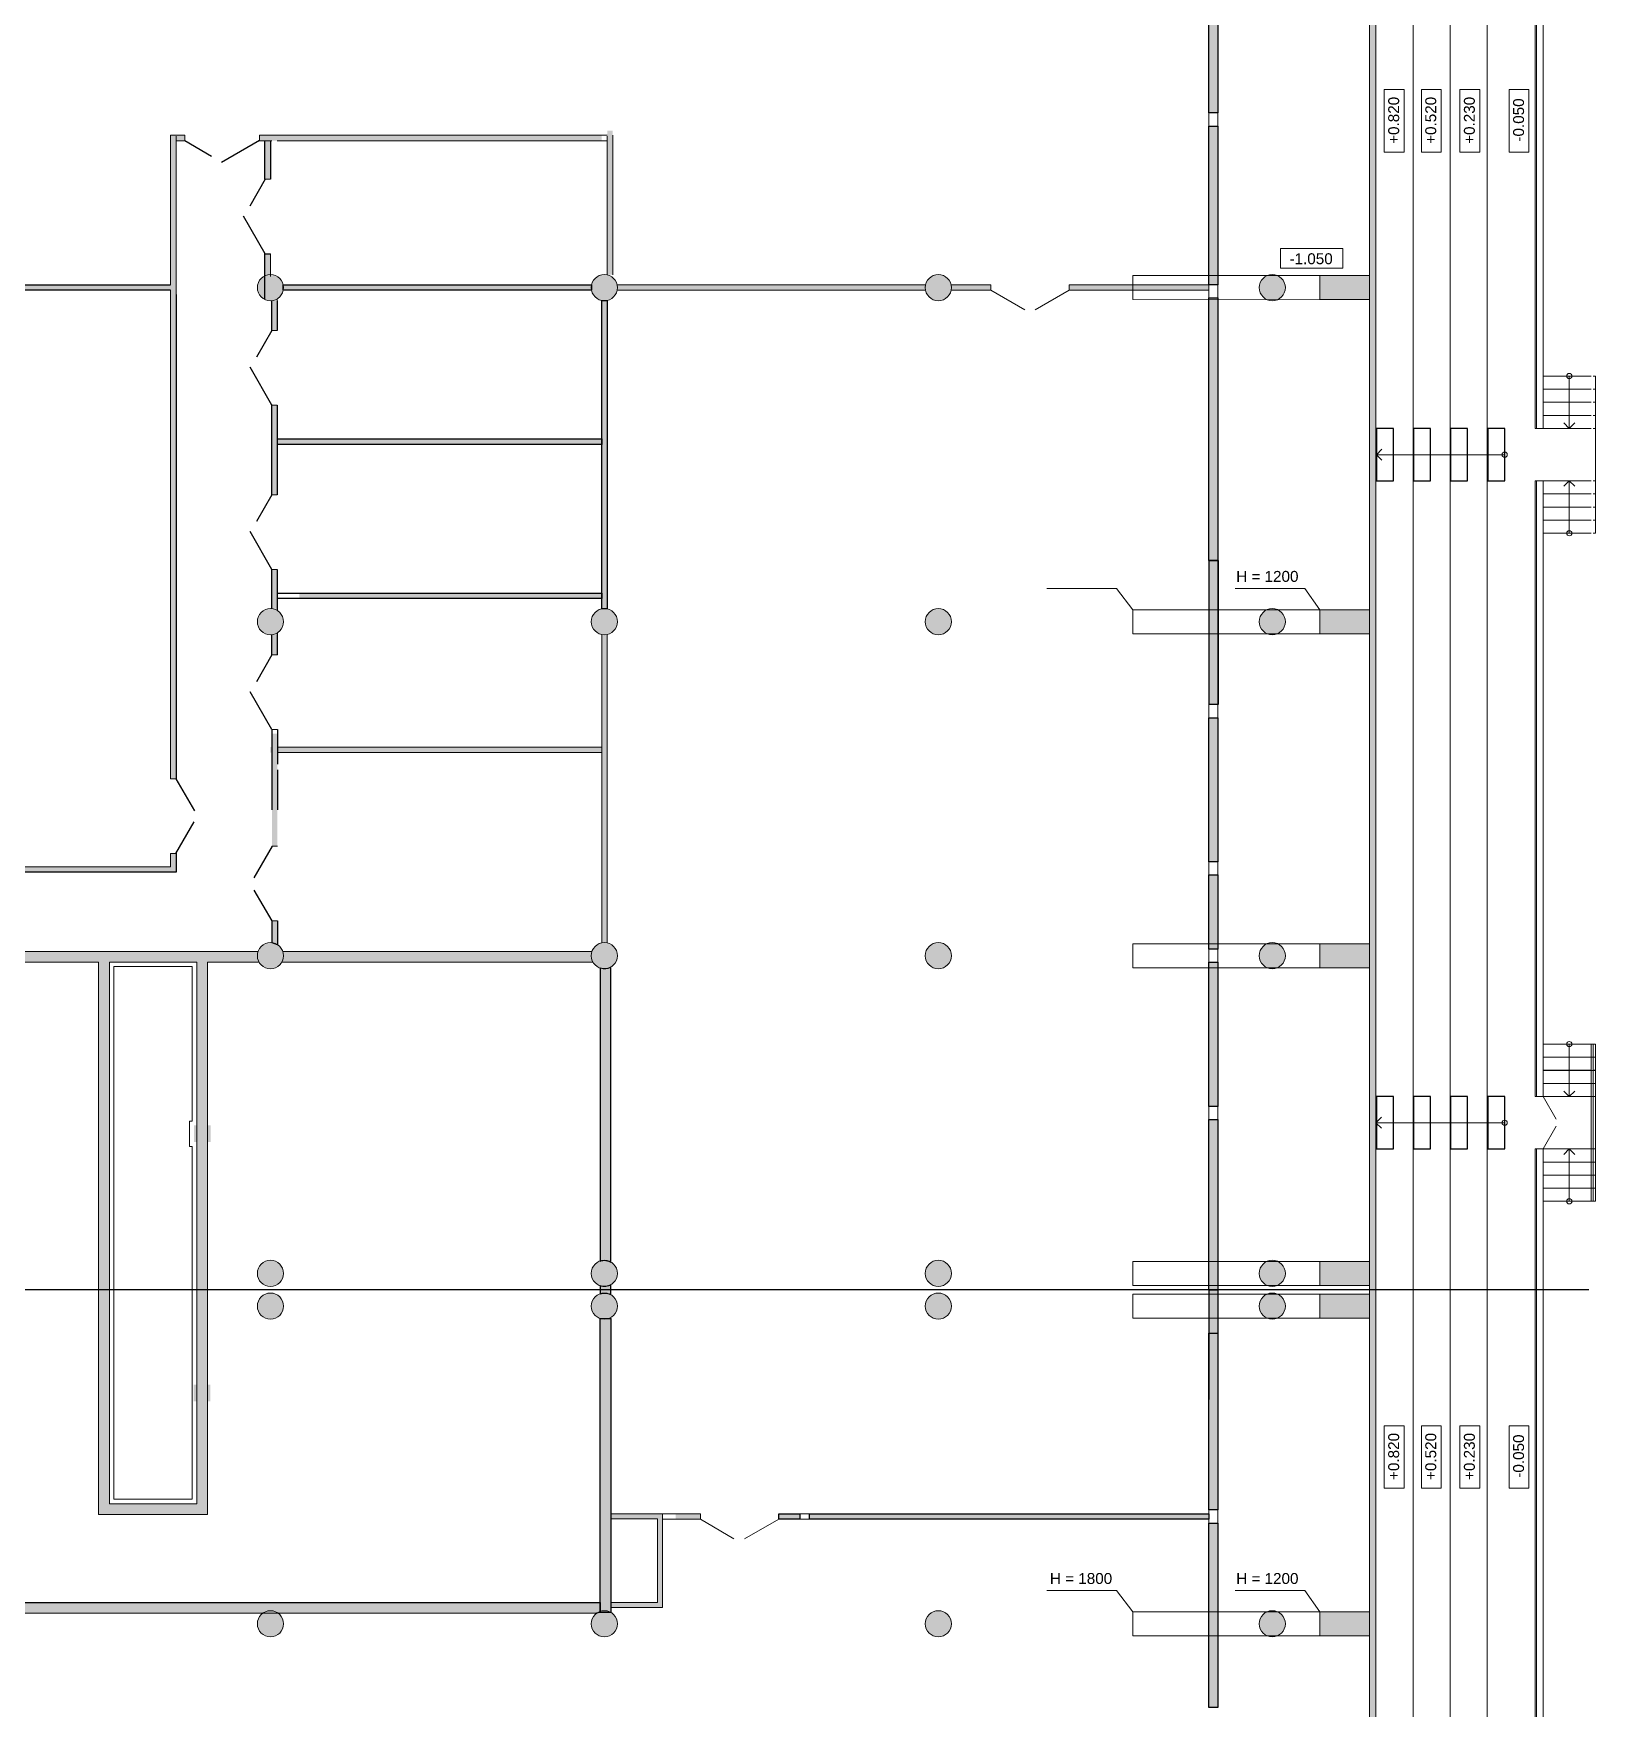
# Model space of a CAD drawing. Header units: millimetres. Extents: x 72919 to 485785, y -53256 to 338519.
# Drawn here: x 180142 to 215925, y 106300 to 144661 of the extents above; entities that cross this region are included whole.
import ezdxf
from ezdxf.enums import TextEntityAlignment as Align

# ---------------------------------------------------------------- set-up
doc = ezdxf.new("R2010")
doc.units = ezdxf.units.MM
doc.layers.add('1', color=7, linetype='Continuous')
for name, color, linetype, lineweight in [('1 level', 186, 'Continuous', 15), ('door', 177, 'Continuous', 9), ('stairs', 4, 'Continuous', 5), ('wall', 5, 'Continuous', 40)]:
    doc.layers.add(name, color=color, linetype=linetype, lineweight=lineweight)
doc.styles.add('STW_ARIAL', font='arial.ttf')

msp = doc.modelspace()

# ---------------------------------------------------------------- hatches: boundary and pattern name
at = {"ltscale": 500, "true_color": 0x000000}
h = msp.add_hatch(color=18, dxfattribs=at)
h.dxf.hatch_style = 1
h.paths.add_polyline_path([(210895.30378, 181757.28423), (210745.30377, 181769.08936), (210745.3699, 104415.01762), (210895.30399, 104415.01762)])
h = msp.add_hatch(color=18, dxfattribs=at)
h.dxf.hatch_style = 1
h.paths.add_polyline_path([(207275.74759, 146339.99977), (207275.43379, 142840.93738), (207070.43379, 142840.4297), (207070.60717, 146339.73849)])
h = msp.add_hatch(color=18, dxfattribs=at)
h.dxf.hatch_style = 1
h.paths.add_polyline_path([(183404.2487, 125883.14703), (183284.24853, 125883.14703), (183284.24853, 125575.07573), (183409.24853, 125449.66935), (183409.24853, 125610.54269)])
h.paths.add_polyline_path([(183284.24853, 127593.14703), (183404.09103, 127593.14703), (183408.61716, 127713.71128), (183409.24853, 127603.86782), (183409.82435, 142204.4371), (183606.21674, 142204.4371), (183606.21674, 142329.4371), (183284.24853, 142329.4371)])
h = msp.add_hatch(color=18, dxfattribs=at)
h.dxf.hatch_style = 1
h.paths.add_polyline_path([(193160.43379, 142204.4371), (193160.43379, 142329.4371), (185316.21674, 142329.4371), (185316.21674, 142204.4371)])
h = msp.add_hatch(color=18, dxfattribs=at)
h.dxf.hatch_style = 1
h.paths.add_polyline_path([(193285.43379, 139090.69221), (193410.43379, 139090.69221), (193410.43379, 139089.43207), (193285.43379, 139089.43207)])
edge = h.paths.add_edge_path()
edge.add_arc((193345.43379, 138839.99944), 300, 77.486674637, 101.536959033)
edge.add_line((193285.43379, 139133.93821), (193285.43379, 142434.4371))
edge.add_line((193285.43379, 142434.4371), (193410.43379, 142434.4371))
edge.add_line((193410.43379, 142434.4371), (193410.43379, 139132.87314))
h = msp.add_hatch(color=18, dxfattribs=at)
h.dxf.hatch_style = 1
h.paths.add_polyline_path([(207275.43379, 142540.42875), (207275.43379, 138905.50713), (207070.43379, 138904.99944), (207070.43379, 142540.43403)])
h = msp.add_hatch(color=18, dxfattribs=at)
h.dxf.hatch_style = 1
h.paths.add_polyline_path([(185570.43379, 141321.59377), (185445.43379, 141321.59377), (185445.43379, 142309.4371), (185570.43379, 142309.4371)])
h = msp.add_hatch(color=18, dxfattribs=at)
h.dxf.hatch_style = 1
h.paths.add_polyline_path([(185570.43379, 139073.96762), (185445.43379, 139073.96762), (185445.43379, 139611.59377), (185570.43379, 139611.59377)])
h = msp.add_hatch(color=18, dxfattribs=at)
h.dxf.hatch_style = 1
h.paths.add_polyline_path([(183409.06862, 138780.01016), (183409.06862, 138905.01016), (178220.43379, 138904.99944), (178220.43379, 138779.99944)])
h.paths.add_polyline_path([(185287.01954, 138904.99944), (185287.01954, 138779.99944), (185276.49502, 138779.99944), (185276.49502, 138904.99944)])
h = msp.add_hatch(color=18, dxfattribs=at)
h.dxf.hatch_style = 1
edge = h.paths.add_edge_path()
edge.add_arc((185570.43379, 138839.99944), 300, 9, 369)
h = msp.add_hatch(color=18, dxfattribs=at)
h.dxf.hatch_style = 1
h.paths.add_polyline_path([(185863.30748, 138904.99944), (192926.49502, 138904.99944), (192926.49502, 138779.99944), (185863.30748, 138779.99944)])
h = msp.add_hatch(color=18, dxfattribs=at)
h.dxf.hatch_style = 1
edge = h.paths.add_edge_path()
edge.add_arc((193220.43379, 138839.99944), 300, 9, 369)
h = msp.add_hatch(color=18, dxfattribs=at)
h.dxf.hatch_style = 1
h.paths.add_polyline_path([(193513.30748, 138904.99944), (200570.43379, 138904.99944), (200570.43379, 138779.99944), (193513.30748, 138779.99944)])
h = msp.add_hatch(color=18, dxfattribs=at)
h.dxf.hatch_style = 1
edge = h.paths.add_edge_path()
edge.add_arc((200870.43379, 138839.99944), 300, 9, 369)
h = msp.add_hatch(color=18, dxfattribs=at)
h.dxf.hatch_style = 1
h.paths.add_polyline_path([(201163.30748, 138904.99944), (202070.43379, 138904.99944), (202070.43379, 138779.99944), (201163.30748, 138779.99944)])
h = msp.add_hatch(color=18, dxfattribs=at)
h.dxf.hatch_style = 1
h.paths.add_polyline_path([(203870.43379, 138904.99944), (207070.43379, 138904.99944), (207070.43379, 138779.99944), (203870.43379, 138779.99944)])
h = msp.add_hatch(color=18, dxfattribs=at)
h.dxf.hatch_style = 1
h.paths.add_polyline_path([(208820.43379, 138839.99944, 1), (208220.43379, 138839.99944, 1)])
h = msp.add_hatch(color=18, dxfattribs=at)
h.dxf.hatch_style = 1
h.paths.add_polyline_path([(208820.43379, 138839.99944, 1), (208220.43379, 138839.99944, 1)])
h = msp.add_hatch(color=18, dxfattribs=at)
h.dxf.hatch_style = 1
h.paths.add_polyline_path([(210745.18815, 139114.82413), (209610.43379, 139114.82413), (209610.43379, 138564.82413), (210745.18815, 138564.82413)])
h = msp.add_hatch(color=18, dxfattribs=at)
h.dxf.hatch_style = 1
edge = h.paths.add_edge_path()
edge.add_line((185600.05149, 137853.24205), (185605.05132, 137861.90201))
edge.add_line((185605.05132, 137861.90201), (185725.05149, 137861.90201))
edge.add_line((185725.05149, 137861.90201), (185725.05149, 138539.99944))
edge.add_arc((185725.05149, 138839.99944), 300, 245.375681648, 270, ccw=False)
edge.add_line((185600.05149, 138567.28164), (185600.05149, 137853.24205))
h.paths.add_polyline_path([(185605.05132, 134096.90201), (185725.05149, 134096.90201), (185725.05149, 136151.90201), (185605.05132, 136151.90201), (185600.05149, 136160.56198), (185600.05149, 134088.24205)])
h.paths.add_polyline_path([(185605.05132, 128621.90201), (185600.05149, 128630.56198), (185600.05149, 127800.74627), (185725.05149, 127800.74627), (185725.05149, 128621.90201)])
edge = h.paths.add_edge_path()
edge.add_arc((185725.05149, 131189.99944), 300, 90, 114.624318352)
edge.add_line((185600.05149, 131462.71725), (185600.05149, 132395.56198))
edge.add_line((185600.05149, 132395.56198), (185605.05132, 132386.90201))
edge.add_line((185605.05132, 132386.90201), (185725.05149, 132386.90201))
edge.add_line((185725.05149, 132386.90201), (185725.05149, 131489.99944))
edge = h.paths.add_edge_path()
edge.add_arc((185725.05149, 131189.99944), 300, 245.375681648, 270)
edge.add_line((185725.05149, 130889.99944), (185725.05149, 130427.41123))
edge.add_line((185725.05149, 130427.41123), (185605.05132, 130427.41123))
edge.add_line((185605.05132, 130427.41123), (185600.05149, 130427.41123))
edge.add_line((185600.05149, 130427.41123), (185600.05149, 130917.28164))
h = msp.add_hatch(color=18, dxfattribs=at)
h.dxf.hatch_style = 1
h.paths.add_polyline_path([(193160.43379, 130419.99942), (193285.43379, 130419.99942), (193285.43379, 123832.87314), (193160.43379, 123832.87314)])
h.paths.add_polyline_path([(193155.43379, 130897.12575), (193285.43379, 130897.12575), (193285.43379, 130419.99942), (193155.43379, 130419.99942)])
h.paths.add_polyline_path([(193160.43379, 138546.06067), (193285.43379, 138546.06067), (193285.43379, 131482.87314), (193160.43379, 131482.87314)])
h = msp.add_hatch(color=18, dxfattribs=at)
h.dxf.hatch_style = 1
h.paths.add_polyline_path([(207275.74759, 138605.26081), (207274.1265, 132590.3337), (207069.76426, 132590.33504), (207071.07154, 138604.9968)])
h = msp.add_hatch(color=18, dxfattribs=at)
h.dxf.hatch_style = 1
h.paths.add_polyline_path([(193160.43379, 135250.56179), (193160.43379, 135375.56179), (185724.99344, 135375.23844), (185724.99344, 135250.23844)])
h = msp.add_hatch(color=18, dxfattribs=at)
h.dxf.hatch_style = 1
h.paths.add_polyline_path([(207279.09377, 132590.93689), (207279.09377, 129290.58921), (207074.09377, 129290.58921), (207074.09377, 132590.67578)])
h = msp.add_hatch(color=18, dxfattribs=at)
h.dxf.hatch_style = 1
h.paths.add_polyline_path([(186234.15913, 131846.12413), (186234.15913, 131721.12413), (193160.43379, 131721.12413), (193160.43379, 131846.12413)])
h = msp.add_hatch(color=18, dxfattribs=at)
h.dxf.hatch_style = 1
edge = h.paths.add_edge_path()
edge.add_arc((185570.43379, 131189.99944), 300, 9, 369)
h = msp.add_hatch(color=18, dxfattribs=at)
h.dxf.hatch_style = 1
edge = h.paths.add_edge_path()
edge.add_arc((193220.43379, 131189.99944), 300, 9, 369)
h = msp.add_hatch(color=18, dxfattribs=at)
h.dxf.hatch_style = 1
edge = h.paths.add_edge_path()
edge.add_arc((200870.43379, 131189.99944), 300, 9, 369)
h = msp.add_hatch(color=18, dxfattribs=at)
h.dxf.hatch_style = 1
h.paths.add_polyline_path([(208820.43379, 131189.99944, 1), (208220.43379, 131189.99944, 1)])
h = msp.add_hatch(color=18, dxfattribs=at)
h.dxf.hatch_style = 1
h.paths.add_polyline_path([(208820.43379, 131189.99944, 1), (208220.43379, 131189.99944, 1)])
h = msp.add_hatch(color=18, dxfattribs=at)
h.dxf.hatch_style = 1
h.paths.add_polyline_path([(210745.18815, 131464.82413), (209610.43379, 131464.82413), (209610.43379, 130914.82413), (210745.18815, 130914.82413)])
h = msp.add_hatch(color=18, dxfattribs=at)
h.dxf.hatch_style = 1
h.paths.add_polyline_path([(207275.43379, 128990.33342), (207275.43379, 125689.98574), (207070.43379, 125689.98574), (207070.43379, 128990.07231)])
h = msp.add_hatch(color=18, dxfattribs=at)
h.dxf.hatch_style = 1
h.paths.add_polyline_path([(185570.60839, 128317.30263), (185570.60839, 128192.30263), (193155.60839, 128191.83812), (193155.60839, 128316.83812)])
h = msp.add_hatch(color=18, dxfattribs=at)
h.dxf.hatch_style = 1
h.paths.add_polyline_path([(185731.60055, 124336.28209), (185606.60055, 124336.28209), (185606.60055, 123639.98541), (185731.60055, 123639.98541)])
h.paths.add_polyline_path([(185606.60055, 126046.28209), (185731.60055, 126046.28209), (185731.60055, 127800.65141), (185606.60055, 127800.65979)])
h = msp.add_hatch(color=18, dxfattribs=at)
h.dxf.hatch_style = 1
h.paths.add_polyline_path([(183284.24853, 125575.07555), (179111.58976, 125573.11696), (179111.86692, 125526.3643), (179076.85319, 125450.07573), (182498.76495, 125451.94686), (182562.45549, 125450.07573), (182498.76526, 125450.07573), (183409.24853, 125450.07573), (183377.37326, 125491.11532)])
h = msp.add_hatch(color=18, dxfattribs=at)
h.dxf.hatch_style = 1
h.paths.add_polyline_path([(207070.43379, 125389.98559), (207276.06194, 125389.98559), (207276.06194, 123689.99912), (207070.43379, 123689.99912)])
h = msp.add_hatch(color=18, dxfattribs=at)
h.dxf.hatch_style = 1
edge = h.paths.add_edge_path()
edge.add_line((178203.2765, 123639.99944), (185287.59107, 123639.99944))
edge.add_line((185287.59107, 123639.99944), (188570.43379, 123638.56218))
edge.add_line((188570.43379, 123638.56218), (188570.43379, 123639.99944))
edge.add_line((188570.43379, 123639.99944), (188950.43379, 123639.99944))
edge.add_line((188950.43379, 123639.99944), (188950.43379, 123638.56218))
edge.add_line((188950.43379, 123638.56218), (192937.59107, 123639.99944))
edge.add_line((192937.59107, 123639.99944), (192931.12981, 123619.39222))
edge.add_line((192931.12981, 123619.39222), (192923.90593, 123585.5102))
edge.add_line((192923.90593, 123585.5102), (192920.43379, 123539.99944))
edge.add_line((192920.43379, 123539.99944), (192922.71971, 123503.03558))
edge.add_line((192922.71971, 123503.03558), (192929.56296, 123466.55448))
edge.add_line((192929.56296, 123466.55448), (192938.16092, 123438.40205))
edge.add_line((192938.16092, 123438.40205), (192951.64665, 123406.75727))
edge.add_line((192951.64665, 123406.75727), (192960.62616, 123389.99944))
edge.add_line((192960.62616, 123389.99944), (188950.43379, 123388.56218))
edge.add_line((188950.43379, 123388.56218), (188950.43379, 123389.99944))
edge.add_line((188950.43379, 123389.99944), (188570.43379, 123389.99944))
edge.add_line((188570.43379, 123389.99944), (188570.43379, 123388.56218))
edge.add_line((188570.43379, 123388.56218), (184130.46384, 123389.99944))
edge.add_line((184130.46384, 123389.99944), (184130.46384, 119653.29173))
edge.add_line((184130.46384, 119653.29173), (184197.86488, 119653.29173))
edge.add_line((184197.86488, 119653.29173), (184197.86488, 119273.29173))
edge.add_line((184197.86488, 119273.29173), (184130.46384, 119273.29173))
edge.add_line((184130.46384, 119273.29173), (184130.46384, 113714.99944))
edge.add_line((184130.46384, 113714.99944), (184191.39793, 113714.99944))
edge.add_line((184191.39793, 113714.99944), (184191.39793, 113334.99944))
edge.add_line((184191.39793, 113334.99944), (184130.46384, 113334.99944))
edge.add_line((184130.46384, 113334.99944), (184130.46384, 110740.20441))
edge.add_line((184130.46384, 110740.20441), (181630.91494, 110740.20441))
edge.add_line((181630.91494, 110740.20441), (181630.91494, 113334.99944))
edge.add_line((181630.91494, 113334.99944), (181630.68939, 113189.99944))
edge.add_line((181630.68939, 113189.99944), (181630.28733, 113634.99879))
edge.add_line((181630.28733, 113634.99879), (181630.91494, 113714.99944))
edge.add_line((181630.91494, 113714.99944), (181630.91494, 119274.48661))
edge.add_line((181630.91494, 119274.48661), (181631.31589, 119355.00831))
edge.add_line((181631.31589, 119355.00831), (181631.00374, 119505.00929))
edge.add_line((181631.00374, 119505.00929), (181630.91494, 119654.48661))
edge.add_line((181630.91494, 119654.48661), (181630.91494, 123389.99944))
edge.add_line((181630.91494, 123389.99944), (178180.24141, 123389.99944))
edge.add_line((178180.24141, 123389.99944), (178199.04858, 123428.76188))
edge.add_line((178199.04858, 123428.76188), (178211.40714, 123466.96175))
edge.add_line((178211.40714, 123466.96175), (178219.90459, 123522.18823))
edge.add_line((178219.90459, 123522.18823), (178220.35207, 123547.00088))
edge.add_line((178220.35207, 123547.00088), (178215.1627, 123595.98934))
edge.add_line((178215.1627, 123595.98934), (178208.51585, 123623.71756))
edge.add_line((178208.51585, 123623.71756), (178204.61285, 123639.99944))
h.paths.add_polyline_path([(181880.68939, 123389.99944), (181880.68939, 110990.20441), (183880.68939, 110990.20441), (183880.68939, 113334.99944), (183810.68939, 113334.99944), (183810.68939, 113714.99944), (183880.68939, 113714.99944), (183880.68939, 119273.29173), (183817.86488, 119273.29173), (183817.86488, 119653.29173), (183880.68939, 119653.29173), (183880.68939, 123389.99944)], flags=16)
h = msp.add_hatch(color=18, dxfattribs=at)
h.dxf.hatch_style = 1
edge = h.paths.add_edge_path()
edge.add_arc((185570.43379, 123539.99944), 300, 9, 369)
h = msp.add_hatch(color=18, dxfattribs=at)
h.dxf.hatch_style = 1
edge = h.paths.add_edge_path()
edge.add_arc((193220.43379, 123539.99944), 300, 9, 369)
h = msp.add_hatch(color=18, dxfattribs=at)
h.dxf.hatch_style = 1
edge = h.paths.add_edge_path()
edge.add_arc((200870.43379, 123539.99944), 300, 9, 369)
h = msp.add_hatch(color=18, dxfattribs=at)
h.dxf.hatch_style = 1
h.paths.add_polyline_path([(208820.43379, 123539.99944, 1), (208220.43379, 123539.99944, 1)])
h = msp.add_hatch(color=18, dxfattribs=at)
h.dxf.hatch_style = 1
h.paths.add_polyline_path([(208820.43379, 123539.99944, 1), (208220.43379, 123539.99944, 1)])
h = msp.add_hatch(color=18, dxfattribs=at)
h.dxf.hatch_style = 1
h.paths.add_polyline_path([(210745.18815, 123814.82413), (209610.43379, 123814.82413), (209610.43379, 123264.82413), (210745.18815, 123264.82413)])
h = msp.add_hatch(color=18, dxfattribs=at)
h.dxf.hatch_style = 1
edge = h.paths.add_edge_path()
edge.add_line((193370.43379, 115889.99944), (193220.43379, 115889.99944))
edge.add_line((193220.43379, 115889.99944), (193220.43379, 115814.99944))
edge.add_arc((193220.43379, 115514.99944), 300, 60, 90, ccw=False)
edge.add_line((193370.43379, 115774.80706), (193370.43379, 115889.99944))
edge = h.paths.add_edge_path()
edge.add_arc((193220.43379, 116264.99944), 300, 270, 300, ccw=False)
edge.add_line((193220.43379, 115964.99944), (193220.43379, 115889.99944))
edge.add_line((193220.43379, 115889.99944), (193370.43379, 115889.99944))
edge.add_line((193370.43379, 115889.99944), (193370.43379, 116005.19182))
edge = h.paths.add_edge_path()
edge.add_arc((193220.43379, 116264.99944), 300, 250.528779365, 270, ccw=False)
edge.add_line((193120.43379, 115982.15673), (193120.43379, 115889.99944))
edge.add_line((193120.43379, 115889.99944), (193220.43379, 115889.99944))
edge.add_line((193220.43379, 115889.99944), (193220.43379, 115964.99944))
edge = h.paths.add_edge_path()
edge.add_line((193220.43379, 115889.99944), (193120.43379, 115889.99944))
edge.add_line((193120.43379, 115889.99944), (193120.43379, 115797.84216))
edge.add_arc((193220.43379, 115514.99944), 300, 90, 109.471220634, ccw=False)
edge.add_line((193220.43379, 115814.99944), (193220.43379, 115889.99944))
h.paths.add_polyline_path([(193120.43379, 123257.15673), (193120.43379, 116547.84216), (193220.43379, 116564.99944), (193318.90123, 116547.27436), (193370.43379, 116524.80706), (193370.43379, 123280.19182), (193189.82469, 123241.56506)])
h = msp.add_hatch(color=18, dxfattribs=at)
h.dxf.hatch_style = 1
h.paths.add_polyline_path([(207275.43433, 123389.99977), (207275.06792, 120089.65745), (207070.06792, 120089.65745), (207070.90872, 123390.26027)])
h = msp.add_hatch(color=18, dxfattribs=at)
h.dxf.hatch_style = 1
h.paths.add_polyline_path([(207275.43379, 119789.65811), (207274.44031, 115889.99818), (207069.44031, 115889.99818), (207070.43379, 119789.91922)])
h = msp.add_hatch(color=18, dxfattribs=at)
h.dxf.hatch_style = 1
edge = h.paths.add_edge_path()
edge.add_arc((185570.43379, 116264.99944), 300, 0, 360)
h = msp.add_hatch(color=18, dxfattribs=at)
h.dxf.hatch_style = 1
edge = h.paths.add_edge_path()
edge.add_arc((193220.43379, 116264.99944), 300, 0, 360)
h = msp.add_hatch(color=18, dxfattribs=at)
h.dxf.hatch_style = 1
edge = h.paths.add_edge_path()
edge.add_arc((200870.43379, 116264.99944), 300, 0, 360)
h = msp.add_hatch(color=18, dxfattribs=at)
h.dxf.hatch_style = 1
h.paths.add_polyline_path([(208820.43379, 116264.99944, 1), (208220.43379, 116264.99944, 1)])
h = msp.add_hatch(color=18, dxfattribs=at)
h.dxf.hatch_style = 1
h.paths.add_polyline_path([(208820.43379, 116264.99944, 1), (208220.43379, 116264.99944, 1)])
h = msp.add_hatch(color=18, dxfattribs=at)
h.dxf.hatch_style = 1
h.paths.add_polyline_path([(210745.18815, 116539.82413), (209610.43379, 116539.82413), (209610.43379, 115989.82413), (210745.18815, 115989.82413)])
h = msp.add_hatch(color=18, dxfattribs=at)
h.dxf.hatch_style = 1
h.paths.add_polyline_path([(207274.44031, 115889.99818), (207274.32853, 110847.76074), (207070.43379, 110847.50104), (207073.05256, 115889.99818)])
h = msp.add_hatch(color=18, dxfattribs=at)
h.dxf.hatch_style = 1
edge = h.paths.add_edge_path()
edge.add_arc((185570.43379, 115514.99944), 300, 0, 360)
h = msp.add_hatch(color=18, dxfattribs=at)
h.dxf.hatch_style = 1
edge = h.paths.add_edge_path()
edge.add_arc((193220.43379, 115514.99944), 300, 0, 360)
h = msp.add_hatch(color=18, dxfattribs=at)
h.dxf.hatch_style = 1
edge = h.paths.add_edge_path()
edge.add_arc((200870.43379, 115514.99944), 300, 0, 360)
h = msp.add_hatch(color=18, dxfattribs=at)
h.dxf.hatch_style = 1
h.paths.add_polyline_path([(208820.43379, 115514.99944, 1), (208220.43379, 115514.99944, 1)])
h = msp.add_hatch(color=18, dxfattribs=at)
h.dxf.hatch_style = 1
h.paths.add_polyline_path([(208820.43379, 115514.99944, 1), (208220.43379, 115514.99944, 1)])
h = msp.add_hatch(color=18, dxfattribs=at)
h.dxf.hatch_style = 1
h.paths.add_polyline_path([(210745.18815, 115789.82413), (209610.43379, 115789.82413), (209610.43379, 115239.82413), (210745.18815, 115239.82413)])
h = msp.add_hatch(color=18, dxfattribs=at)
h.dxf.hatch_style = 1
h.paths.add_polyline_path([(193120.43379, 115232.15673), (193370.43379, 115232.15673), (193370.43379, 108499.80706), (193120.43379, 108499.80706)])
h = msp.add_hatch(color=18, dxfattribs=at)
h.dxf.hatch_style = 1
h.paths.add_polyline_path([(194555.43379, 110759.99944), (193370.43379, 110759.99944), (193370.43379, 110639.99944), (194435.43379, 110639.99944), (194435.43379, 108729.99944), (193370.43379, 108729.99944), (193370.43379, 108609.99944), (194555.43379, 108609.99944)])
h = msp.add_hatch(color=18, dxfattribs=at)
h.dxf.hatch_style = 1
h.paths.add_polyline_path([(194855.43444, 110759.99944), (195420.43379, 110759.99944), (195420.43379, 110634.99944), (194855.43444, 110634.99944)])
h = msp.add_hatch(color=18, dxfattribs=at)
h.dxf.hatch_style = 1
h.paths.add_polyline_path([(197220.43443, 110759.99944), (197700.43792, 110759.99944), (197700.43792, 110634.99944), (197220.43443, 110634.99944)])
h = msp.add_hatch(color=18, dxfattribs=at)
h.dxf.hatch_style = 1
h.paths.add_polyline_path([(197919.43792, 110759.99944), (207070.43379, 110759.99944), (207068.03811, 110634.99944), (197919.43792, 110634.99944)])
h = msp.add_hatch(color=18, dxfattribs=at)
h.dxf.hatch_style = 1
h.paths.add_polyline_path([(207275.32184, 110547.76186), (207274.44031, 106324.99818), (207069.44031, 106324.99818), (207070.43379, 110547.5009)])
h = msp.add_hatch(color=18, dxfattribs=at)
h.dxf.hatch_style = 1
h.paths.add_polyline_path([(181674.64086, 108729.99944), (181794.11785, 108728.86772), (181794.11785, 108729.99944)])
h.paths.add_polyline_path([(190129.11785, 108479.99944), (189749.11785, 108479.99944), (189749.11623, 108479.91215), (189629.11785, 108479.99944)])
h = msp.add_hatch(color=18, dxfattribs=at)
h.dxf.hatch_style = 1
edge = h.paths.add_edge_path()
edge.add_arc((185570.43379, 108239.99944), 300, 0, 360)
h = msp.add_hatch(color=18, dxfattribs=at)
h.dxf.hatch_style = 1
edge = h.paths.add_edge_path()
edge.add_arc((193220.43379, 108239.99944), 300, 0, 360)
h = msp.add_hatch(color=18, dxfattribs=at)
h.dxf.hatch_style = 1
edge = h.paths.add_edge_path()
edge.add_arc((200870.43379, 108239.99944), 300, 0, 360)
h = msp.add_hatch(color=18, dxfattribs=at)
h.dxf.hatch_style = 1
h.paths.add_polyline_path([(208820.43379, 108239.99944, 1), (208220.43379, 108239.99944, 1)])
h = msp.add_hatch(color=18, dxfattribs=at)
h.dxf.hatch_style = 1
h.paths.add_polyline_path([(210745.18815, 108514.82413), (209610.43379, 108514.82413), (209610.43379, 107964.82413), (210745.18815, 107964.82413)])
at = {"layer": '1', "ltscale": 500, "true_color": 0x000000}
h = msp.add_hatch(color=18, dxfattribs=at)
h.dxf.hatch_style = 1
edge = h.paths.add_edge_path()
edge.add_line((163172.49809, 108479.99944), (163170.68601, 108479.21167))
edge.add_line((163170.68601, 108479.21167), (162973.66883, 108729.99944))
edge.add_line((162973.66883, 108729.99944), (193120.43379, 108729.99944))
edge.add_line((193120.43379, 108729.99944), (193120.43379, 108499.80706))
edge.add_line((193120.43379, 108499.80706), (193040.43379, 108479.99944))
edge.add_line((193040.43379, 108479.99944), (163170.68601, 108479.21167))
at = {"layer": 'wall', "lineweight": 18, "ltscale": 0.007407, "true_color": 0x000000}
h = msp.add_hatch(color=18, dxfattribs=at)
h.dxf.hatch_style = 1
h.paths.add_polyline_path([(207395.11998, 115989.65742), (207395.43379, 155715.1395), (207275.43379, 155715.14045), (207275.11998, 115989.65837), (207395.11998, 115989.65742)], flags=0)
h = msp.add_hatch(color=18, dxfattribs=at)
h.dxf.hatch_style = 1
h.paths.add_polyline_path([(207395.43379, 155715.1395), (207425.43379, 155715.13927), (207425.11998, 115989.65718), (207395.43379, 115989.65742), (207395.43379, 115989.65837), (207395.11998, 115989.65837), (207395.43379, 155715.1395)], flags=0)
h = msp.add_hatch(color=18, dxfattribs=at)
h.dxf.hatch_style = 1
h.paths.add_polyline_path([(207395.43379, 106324.99944), (207395.43379, 115989.65837), (207275.43379, 115989.65837), (207275.43379, 106324.99944), (207395.43379, 106324.99944)], flags=0)
h = msp.add_hatch(color=18, dxfattribs=at)
h.dxf.hatch_style = 1
h.paths.add_polyline_path([(207395.43379, 115989.65837), (207425.43379, 115989.65837), (207425.43379, 106324.99944), (207395.43379, 106324.99944), (207395.43379, 115989.65837)], flags=0)

# ---------------------------------------------------------------- linework, layer by layer
at = {"color": 18, "ltscale": 500, "true_color": 0x000000}
for p, q in [((183606.21674, 142209.43693), (184221.09478, 141854.43693)), ((185316.21674, 142209.43693), (184450.19134, 141709.43693)), ((185450.43362, 141321.59377), (185095.43362, 140706.71573)), ((185450.43362, 139611.59377), (184950.43362, 140477.61917)), ((185605.05132, 137861.90201), (185250.05132, 137247.02398)), ((185605.05132, 136151.90201), (185105.05132, 137017.92742)), ((185605.05132, 134096.90201), (185250.05132, 133482.02398)), ((185605.05132, 132386.90201), (185105.05132, 133252.92742)), ((185605.05132, 130427.41123), (185250.05132, 129812.5332)), ((185605.05132, 128717.41123), (185105.05132, 129583.43664)), ((183404.09103, 127593.14703), (183833.38968, 126858.68741)), ((183404.09103, 125883.14703), (183823.73283, 126609.98794)), ((185606.60055, 126046.28209), (185187.28505, 125320.00635)), ((185606.60055, 124336.28209), (185198.56473, 125043.02087)), ((215325.43379, 120314.99358), (215200.34366, 120440.08371)), ((215325.43379, 120314.99358), (215450.52391, 120440.08371)), ((215325.43379, 119114.99358), (215200.34366, 118989.90346)), ((215325.43379, 119114.99358), (215450.52391, 118989.90346))]:
    msp.add_line(p, q, dxfattribs=at)
for points in [[(207275.74759, 146339.99977), (207275.43379, 142840.93738), (207070.43379, 142840.4297), (207070.60717, 146339.73849)], [(207275.43379, 142540.42875), (207275.43379, 138905.50713), (207070.43379, 138904.99944), (207070.43379, 142540.43403)], [(185863.30748, 138904.99944), (192926.49502, 138904.99944), (192926.49502, 138779.99944), (185863.30748, 138779.99944)], [(193160.43379, 138546.06067), (193285.43379, 138546.06067), (193285.43379, 131482.87314), (193160.43379, 131482.87314)], [(207275.74759, 138605.26081), (207274.1265, 132590.3337), (207069.76426, 132590.33504), (207071.07154, 138604.9968)], [(210905.23379, 135614.99944), (210905.23379, 134414.99944), (211295.23379, 134414.99944), (211295.23379, 135614.99944)], [(211755.23379, 135614.99944), (211755.23379, 134414.99944), (212145.23379, 134414.99944), (212145.23379, 135614.99944)], [(212605.23379, 135614.99944), (212605.23379, 134414.99944), (212995.23379, 134414.99944), (212995.23379, 135614.99944)], [(213455.23379, 135614.99944), (213455.23379, 134414.99944), (213845.23379, 134414.99944), (213845.23379, 135614.99944)], [(207279.09377, 132590.93689), (207279.09377, 129290.58921), (207074.09377, 129290.58921), (207074.09377, 132590.67578)], [(207275.43379, 128990.33342), (207275.43379, 125689.98574), (207070.43379, 125689.98574), (207070.43379, 128990.07231)], [(207070.43379, 125389.98559), (207276.06194, 125389.98559), (207276.06194, 123689.99912), (207070.43379, 123689.99912)], [(207275.43433, 123389.99977), (207275.06792, 120089.65745), (207070.06792, 120089.65745), (207070.90872, 123390.26027)], [(210905.23379, 120314.99944), (210905.23379, 119114.99944), (211295.23379, 119114.99944), (211295.23379, 120314.99944)], [(211755.23379, 120314.99944), (211755.23379, 119114.99944), (212145.23379, 119114.99944), (212145.23379, 120314.99944)], [(212605.23379, 120314.99944), (212605.23379, 119114.99944), (212995.23379, 119114.99944), (212995.23379, 120314.99944)], [(213455.23379, 120314.99944), (213455.23379, 119114.99944), (213845.23379, 119114.99944), (213845.23379, 120314.99944)], [(207275.43379, 119789.65811), (207274.44031, 115889.99818), (207069.44031, 115889.99818), (207070.43379, 119789.91922)], [(207274.44031, 115889.99818), (207274.32853, 110847.76074), (207070.43379, 110847.50104), (207073.05256, 115889.99818)], [(193120.43379, 115232.15673), (193370.43379, 115232.15673), (193370.43379, 108499.80706), (193120.43379, 108499.80706)], [(207273.92693, 114895.1343), (207274.32853, 110847.76074), (207070.43379, 110847.50104), (207068.92726, 114894.8732)], [(197220.43443, 110759.99944), (197700.43792, 110759.99944), (197700.43792, 110634.99944), (197220.43443, 110634.99944)], [(197919.43792, 110759.99944), (207070.43379, 110759.99944), (207068.03811, 110634.99944), (197919.43792, 110634.99944)], [(207275.32184, 110547.76186), (207274.44031, 106324.99818), (207069.44031, 106324.99818), (207070.43379, 110547.5009)]]:
    msp.add_lwpolyline(points, close=True, dxfattribs=at)
for points in [[(185445.43379, 141321.59377), (185445.43379, 142204.4371)], [(185570.43379, 142204.4371), (185570.43379, 141321.59377)], [(185445.43379, 138567.28164), (185445.43379, 139611.59377), (185570.43379, 139611.59377)], [(183284.09087, 138779.99944), (178220.43379, 138779.99944), (178220.43379, 138904.99944), (183284.09087, 138904.99944)], [(183409.24855, 138681.2135), (183408.48439, 127585.53751)], [(185600.05149, 137853.24205), (185600.05149, 138541.46504)], [(185725.05149, 138539.99944), (185725.05149, 137861.90201)], [(185600.05149, 134088.24205), (185600.05149, 136160.56198)], [(185725.05149, 136151.90201), (185725.05149, 134096.90201)], [(185725.12486, 135375.56179), (193160.43379, 135375.56179), (193160.43379, 135250.56179), (185724.86336, 135250.56179)], [(185600.05149, 131488.53385), (185600.05149, 132395.56198)], [(185725.05149, 132386.90201), (185725.05149, 131447.08574)], [(185725.05149, 131846.12413), (193160.43379, 131846.12413), (193160.43379, 131721.12413), (185725.05149, 131721.12413)], [(185600.05149, 130427.41134), (185600.05149, 130891.46504)], [(185725.05149, 130932.91314), (185725.05149, 130427.41124)], [(185606.90313, 127800.74627), (185606.9032, 128716.50361)], [(185731.9032, 128717.41123), (185731.90313, 127925.74627)], [(185606.60055, 126882.4687), (185606.60055, 127800.65979)], [(185731.60055, 127800.65141), (185731.60055, 126882.4687)], [(183409.24853, 125892.08008), (183409.24853, 125449.66935), (179076.44654, 125449.84095)], [(183408.37072, 125890.55966), (183408.35457, 125449.66941)], [(185731.60055, 124336.28209), (185731.90313, 123793.0316), (185606.60055, 123837.81141), (185606.60055, 124336.28209)], [(193120.43379, 116547.84216), (193160.8856, 116559.03008), (193186.74556, 116563.10195), (193223.37122, 116564.98506), (193255.89348, 116562.89642), (193295.29558, 116555.50884), (193342.50688, 116539.03988), (193370.43379, 116524.80706), (193370.43379, 119694.82824), (193370.43379, 119694.82824), (193370.43379, 120074.82824), (193370.43379, 120074.82824), (193370.43379, 123280.19182), (193337.34004, 123263.7153), (193299.12322, 123250.50338), (193251.04289, 123241.56506), (193189.82469, 123241.56506), (193120.43379, 123257.15673), (193120.43379, 120074.82824), (193120.43379, 120074.82824), (193120.43379, 119694.82824), (193120.43379, 119694.82824), (193120.43379, 116547.84216)], [(215774.00404, 115889.99944), (141570.16691, 115889.99944)], [(215774.00404, 115889.99944), (141570.16691, 115889.99944)], [(193120.43379, 115982.15673), (193120.43379, 115797.84216), (193151.08841, 115806.87479), (193183.42215, 115812.70759), (193207.16181, 115814.70572), (193233.2731, 115814.72457), (193264.65654, 115811.72212), (193296.41102, 115805.21912), (193329.50783, 115794.46832), (193360.80929, 115780.13096), (193370.43379, 115774.80706), (193370.43379, 116005.19182), (193336.85909, 115988.51229), (193311.41461, 115979.12799), (193281.67866, 115971.31753), (193252.98953, 115966.77114), (193222.48039, 115965.00642), (193185.28494, 115967.06563), (193148.79491, 115973.67854), (193120.43379, 115982.15673)], [(163172.49809, 108479.99944), (163170.68601, 108479.21167), (163170.68601, 108479.21167), (163170.68601, 108479.21167), (162973.66883, 108729.99944), (193120.43379, 108729.99944), (193120.43379, 108499.80706), (193040.43379, 108479.99944), (163170.68601, 108479.21167)]]:
    msp.add_lwpolyline(points, dxfattribs=at)
at = {"layer": '1 level', "color": 177, "true_color": 0x293189}
for p, q in [((211745.24607, 103760.75555), (211745.24607, 181617.98137)), ((212595.24607, 103759.32228), (212595.24607, 181617.98137)), ((213445.24607, 103757.88901), (213445.24607, 181617.98137)), ((214545.43376, 135615.49594), (214545.43376, 149715.49594)), ((214575.43376, 135615.49594), (214575.43376, 149715.49594)), ((214725.43376, 149715.49594), (214725.43376, 135615.49594)), ((214725.43376, 135615.49594), (214545.43376, 135615.49594)), ((214725.43376, 134415.49594), (214545.43376, 134415.49594)), ((214545.43376, 120315.49594), (214545.43376, 134415.49594)), ((214575.43376, 120315.49594), (214575.43376, 134415.49594)), ((214725.43376, 134415.49594), (214725.43376, 120315.49594)), ((214725.43373, 120315.49594), (214545.43376, 120315.49594)), ((214725.43373, 119115.49594), (214545.43376, 119115.49594)), ((214545.43376, 105014.99944), (214545.43376, 119115.49594)), ((214575.43376, 105014.99944), (214575.43376, 119115.49594)), ((214725.43376, 119115.49594), (214725.43376, 105014.99944))]:
    msp.add_line(p, q, dxfattribs=at)
for points in [[(211086.43643, 143376.94404), (211086.43643, 141945.12977), (211539.00155, 141945.12977), (211539.00155, 143376.94404)], [(211935.46286, 143376.94404), (211935.46286, 141945.12977), (212388.02797, 141945.12977), (212388.02797, 143376.94404)], [(212820.36695, 143376.94404), (212820.36695, 141945.12977), (213272.93207, 141945.12977), (213272.93207, 143376.94404)], [(213947.24141, 143376.94404), (213947.24141, 141945.12977), (214399.80653, 141945.12977), (214399.80653, 143376.94404)], [(208707.88324, 139283.61848), (210139.69751, 139283.61848), (210139.69751, 139736.1836), (208707.88324, 139736.1836)], [(211086.43643, 112776.93592), (211086.43643, 111345.12165), (211539.00155, 111345.12165), (211539.00155, 112776.93592)], [(211935.46286, 112776.93592), (211935.46286, 111345.12165), (212388.02797, 111345.12165), (212388.02797, 112776.93592)], [(212820.36695, 112776.93592), (212820.36695, 111345.12165), (213272.93207, 111345.12165), (213272.93207, 112776.93592)], [(213947.24141, 112776.93592), (213947.24141, 111345.12165), (214399.80653, 111345.12165), (214399.80653, 112776.93592)]]:
    msp.add_lwpolyline(points, close=True, dxfattribs=at)
at = {"layer": 'door', "linetype": 'ByBlock', "ltscale": 100}
for p, q in [((202070.43379, 138779.99944), (202849.85665, 138329.99944)), ((203091.01094, 138329.99939), (203870.43389, 138779.99944)), ((195420.43379, 110634.99944), (196187.85665, 110182.99944)), ((196429.01074, 110182.99939), (197220.43379, 110634.99907))]:
    msp.add_line(p, q, dxfattribs=at)
at = {"layer": 'door', "linetype": 'ByBlock'}
for p, q in [((215024.97639, 119795.11453), (214725.43379, 120314.99358)), ((215025.43379, 119634.60883), (214725.43379, 119114.99358))]:
    msp.add_line(p, q, dxfattribs=at)
at = {"layer": 'stairs', "color": 4, "ltscale": 100}
for p, q in [((215325.43373, 136815.49592), (215325.43373, 135615.49592)), ((213845.24754, 135014.93944), (210895.24607, 135014.93944)), ((215325.43373, 133215.49592), (215325.43373, 134415.49592)), ((214725.43379, 121514.99358), (215925.43379, 121514.99358)), ((214725.43379, 120314.99358), (214725.43379, 121514.99358)), ((215325.43371, 121515.49592), (215325.43371, 120315.49592)), ((215325.43379, 121514.99358), (215325.43379, 120314.99358)), ((215825.43379, 121514.99358), (215825.43379, 117914.99358)), ((215875.43379, 121514.99358), (215875.43379, 117914.99358)), ((215925.43379, 117914.99358), (215925.43379, 121514.99358)), ((215925.43379, 121214.99358), (214725.43379, 121214.99358)), ((215925.43379, 120914.99358), (214725.43379, 120914.99358)), ((214725.43379, 120614.99358), (215925.43379, 120614.99358)), ((215925.43379, 120314.99358), (214625.43379, 120314.99358)), ((213845.24754, 119714.93531), (210895.24607, 119714.93531)), ((215925.43379, 119114.99358), (214625.43379, 119114.99358)), ((214725.43379, 119114.99358), (214725.43379, 117914.99358)), ((215325.43371, 117915.49592), (215325.43371, 119115.49592)), ((215325.43379, 117914.99358), (215325.43379, 119114.99358)), ((215925.43379, 118814.99358), (214725.43379, 118814.99358)), ((215925.43379, 118514.99358), (214725.43379, 118514.99358)), ((215925.43379, 118214.99358), (214725.43379, 118214.99358)), ((214725.43379, 117914.99358), (215925.43379, 117914.99358))]:
    msp.add_line(p, q, dxfattribs=at)
at = {"layer": 'stairs', "color": 0, "lineweight": 20, "ltscale": 0.769231}
for p, q in [((215825.43373, 136215.49592), (214725.43373, 136215.49592)), ((215825.43371, 120915.49592), (214725.43371, 120915.49592))]:
    msp.add_line(p, q, dxfattribs=at)
for points in [[(215825.43373, 136815.49592), (214725.43373, 136815.49592)], [(215925.43373, 136815.49592), (215875.43373, 136815.49592)], [(215925.43373, 136815.49592), (215925.43373, 133215.49592)], [(215825.43373, 136515.49592), (214725.43373, 136515.49592)], [(215925.43373, 136515.49592), (215875.43373, 136515.49592)], [(215925.43373, 136215.49592), (215875.43373, 136215.49592)], [(215825.43373, 135915.49592), (214725.43373, 135915.49592)], [(215925.43373, 135915.49592), (215875.43373, 135915.49592)], [(215825.43373, 135615.49592), (214725.43373, 135615.49592)], [(215925.43373, 135615.49592), (215875.43373, 135615.49592)], [(215825.43373, 134415.49592), (214725.43373, 134415.49592)], [(215925.43373, 134415.49592), (215875.43373, 134415.49592)], [(215825.43373, 134115.49592), (214725.43373, 134115.49592)], [(215925.43373, 134115.49592), (215875.43373, 134115.49592)], [(215825.43373, 133815.49592), (214725.43373, 133815.49592)], [(215825.43373, 133515.49592), (214725.43373, 133515.49592)], [(215925.43373, 133815.49592), (215875.43373, 133815.49592)], [(215925.43373, 133515.49592), (215875.43373, 133515.49592)], [(215825.43373, 133215.49592), (214725.43373, 133215.49592)], [(215925.43373, 133215.49592), (215875.43373, 133215.49592)], [(215825.43371, 121515.49592), (214725.43371, 121515.49592)], [(215925.43371, 121515.49592), (215875.43371, 121515.49592)], [(215925.43371, 121515.49592), (215925.43371, 117915.49592)], [(215825.43371, 121215.49592), (214725.43371, 121215.49592)], [(215925.43371, 121215.49592), (215875.43371, 121215.49592)], [(215925.43371, 120915.49592), (215875.43371, 120915.49592)], [(215825.43371, 120615.49592), (214725.43371, 120615.49592)], [(215925.43371, 120615.49592), (215875.43371, 120615.49592)], [(215825.43371, 120315.49592), (214725.43371, 120315.49592)], [(215925.43371, 120315.49592), (215875.43371, 120315.49592)], [(215825.43371, 119115.49592), (214725.43371, 119115.49592)], [(215925.43371, 119115.49592), (215875.43371, 119115.49592)], [(215825.43371, 118815.49592), (214725.43371, 118815.49592)], [(215925.43371, 118815.49592), (215875.43371, 118815.49592)], [(215825.43371, 118515.49592), (214725.43371, 118515.49592)], [(215825.43371, 118215.49592), (214725.43371, 118215.49592)], [(215925.43371, 118515.49592), (215875.43371, 118515.49592)], [(215925.43371, 118215.49592), (215875.43371, 118215.49592)], [(215825.43371, 117915.49592), (214725.43371, 117915.49592)], [(215925.43371, 117915.49592), (215875.43371, 117915.49592)]]:
    msp.add_lwpolyline(points, dxfattribs=at)
at = {"layer": 'stairs', "color": 4, "ltscale": 100}
for centre in [(215325.43373, 136815.49592), (213845.24754, 135014.93944), (215325.43373, 133215.49592), (215325.43371, 121515.49592), (215325.43379, 121514.99358), (213845.24754, 119714.93531), (215325.43371, 117915.49592), (215325.43379, 117914.99358)]:
    msp.add_circle(centre, 59.63351, dxfattribs=at)
at = {"layer": 'wall', "color": 18, "lineweight": 18, "ltscale": 0.007407, "true_color": 0x000000}
for p, q in [((210745.24607, 103762.18881), (210745.24607, 181617.98137)), ((210895.24607, 103762.18881), (210895.24607, 181617.98137)), ((207070.43379, 155715.14045), (207070.43379, 106324.99944)), ((207275.43379, 155715.14045), (207275.43379, 106324.99944)), ((183284.09087, 138904.99944), (183284.09087, 142329.4371)), ((183606.21674, 142329.4371), (183284.09087, 142329.4371)), ((183606.21674, 142204.4371), (183606.21674, 142329.4371)), ((183606.21674, 142204.4371), (183606.21674, 142329.4371)), ((193285.43379, 142329.4371), (185316.21674, 142329.4371)), ((185316.21674, 142204.4371), (185316.21674, 142329.4371)), ((185316.21674, 142204.4371), (185316.21674, 142329.4371)), ((193410.43379, 139132.87314), (193410.43379, 142329.4371)), ((183409.06538, 138780.00475), (183409.24855, 142309.4371)), ((183606.21674, 142204.4371), (183409.24855, 142204.4371)), ((185600.05149, 142204.4371), (185316.21674, 142204.4371)), ((185445.43379, 141321.59377), (185445.43379, 142204.4371)), ((185570.43379, 141321.59377), (185570.43379, 142204.4371)), ((193285.17173, 142204.4371), (185725.05149, 142204.4371)), ((193285.43379, 139133.93821), (193285.43379, 142309.4371)), ((185445.43379, 141321.59377), (185570.43379, 141321.59377)), ((185445.43379, 141321.59377), (185570.43379, 141321.59377)), ((185445.43379, 139112.71725), (185445.43379, 139611.59377)), ((185445.43379, 139611.59377), (185570.43379, 139611.59377)), ((185445.43379, 139611.59377), (185570.43379, 139611.59377)), ((185570.43379, 139097.08574), (185570.43379, 139611.59377)), ((178220.43379, 138904.99944), (183284.09087, 138904.99944)), ((192927.56009, 138904.99944), (185863.30748, 138904.99944)), ((193513.30748, 138904.99944), (200577.56009, 138904.99944)), ((201163.30748, 138904.99944), (202070.43379, 138904.99944)), ((202070.43379, 138904.99944), (202070.43379, 138779.99944)), ((203870.43379, 138904.99944), (207070.43379, 138904.99944)), ((203870.43379, 138904.99944), (203870.43379, 138779.99944)), ((178214.37255, 138779.99944), (183284.09087, 138779.99944)), ((183284.09087, 127593.14703), (183284.09087, 138779.99944)), ((183408.48439, 127585.53751), (183409.06538, 138779.99944)), ((185600.05149, 137853.24205), (185600.05149, 138541.46504)), ((185725.05149, 137861.90201), (185725.05149, 138582.91314)), ((192926.49502, 138779.99944), (185864.37255, 138779.99944)), ((193160.43379, 131483.93821), (193160.43379, 138546.06067)), ((193285.43379, 131482.87314), (193285.43379, 138547.12575)), ((193514.37255, 138779.99944), (200570.43379, 138779.99944)), ((201170.43379, 138779.99944), (202070.43379, 138779.99944)), ((203870.43379, 138779.99944), (207070.43379, 138779.99944)), ((185605.05132, 137861.90201), (185725.05149, 137861.90201)), ((185600.05149, 134088.24205), (185600.05149, 136160.56198)), ((185605.05132, 136151.90201), (185725.05132, 136151.90201)), ((185725.05149, 134096.90201), (185725.05149, 136151.90201)), ((215325.43373, 135615.49592), (215200.34361, 135740.58604)), ((215325.43373, 135615.49592), (215450.52385, 135740.58604)), ((193160.43379, 135250.56179), (185724.86336, 135250.56179)), ((193160.43379, 135375.56179), (185725.12486, 135375.56179)), ((210905.23379, 135014.93944), (211030.32391, 135140.02956)), ((210905.23379, 135014.93944), (211030.32391, 134889.84932)), ((215325.43373, 134415.49592), (215200.34361, 134290.4058)), ((215325.43373, 134415.49592), (215450.52385, 134290.4058)), ((185605.05132, 134096.90201), (185725.05149, 134096.90201)), ((185600.05149, 131488.53385), (185600.05149, 132395.56198)), ((185605.05132, 132386.90201), (185725.05132, 132386.90201)), ((185725.05149, 131447.08574), (185725.05149, 132386.90201)), ((193160.43379, 131846.12413), (185725.05149, 131846.12413)), ((193160.43379, 131721.12413), (185725.05149, 131721.12413)), ((185600.05149, 130427.41134), (185600.05149, 130891.46504)), ((185725.05149, 130427.41124), (185725.05149, 130932.91314)), ((193160.43379, 130896.06067), (193160.43379, 130419.9994)), ((193285.43379, 130897.12575), (193285.43379, 130419.99942)), ((185599.99478, 130427.41134), (185731.90313, 130427.41123)), ((193160.43379, 130419.99942), (193160.43379, 123833.93821)), ((193285.43379, 130419.99945), (193285.43379, 123832.87314)), ((185599.9596, 128717.41134), (185731.90313, 128717.41123)), ((185606.90313, 127800.74627), (185606.9032, 128726.0712)), ((185731.90313, 127925.74627), (185731.9032, 128717.41123)), ((193160.43379, 128317.3275), (185731.90313, 128317.3275)), ((193160.43379, 128192.3275), (185731.90313, 128192.3275)), ((185606.60055, 126882.4687), (185606.60055, 127800.65979)), ((185731.60055, 126882.4687), (185731.60055, 127800.65141)), ((183404.09103, 127593.14703), (183284.09087, 127593.14703)), ((183404.09103, 125883.14703), (183284.09103, 125883.14703)), ((183284.24853, 125575.07573), (183284.24853, 125883.14703)), ((183408.35457, 125449.66941), (183408.37072, 125890.55966)), ((183409.24853, 125449.66935), (183409.24853, 125892.08008)), ((185606.60055, 126046.28209), (185731.60055, 126046.28209)), ((183409.24853, 125450.07573), (179076.85319, 125450.07573)), ((183284.24853, 125575.07573), (179085.51315, 125575.07573)), ((185606.60055, 123831.86067), (185606.60055, 124336.28209)), ((185606.60055, 124336.28209), (185731.60055, 124336.28209)), ((185731.60055, 123790.7467), (185731.60055, 124336.28209)), ((178203.2765, 123639.99944), (185287.59107, 123639.99944)), ((181630.6753, 123389.99944), (181630.6753, 110740.20441)), ((184130.46384, 123389.99944), (185310.62616, 123389.99944)), ((215325.43371, 120315.49592), (215200.34358, 120440.58604)), ((215325.43371, 120315.49592), (215450.52383, 120440.58604)), ((210895.19419, 119714.98719), (211020.28431, 119840.07731)), ((210895.19419, 119714.98719), (211020.28431, 119589.89707)), ((215325.43371, 119115.49592), (215200.34358, 118990.4058)), ((215325.43371, 119115.49592), (215450.52383, 118990.4058)), ((193120.43379, 115797.84216), (193120.43379, 115982.15673)), ((193370.43379, 115774.80706), (193370.43379, 116005.19182)), ((193120.74814, 111789.47676), (193120.74814, 111664.47676)), ((184130.46384, 110740.20441), (181630.6753, 110740.20441)), ((193120.43433, 110759.99944), (193120.43433, 110634.99944)), ((193370.43379, 110759.99944), (194555.43379, 110759.99944)), ((193370.43379, 110639.99944), (194435.43379, 110639.99944)), ((194555.43379, 110634.99944), (194555.43379, 110759.99944)), ((194555.43379, 110759.99944), (195420.43379, 110759.99944)), ((195420.43379, 110634.99944), (194555.43379, 110634.99944)), ((195420.43379, 110634.99944), (194855.43444, 110634.99944)), ((195420.43379, 110759.99944), (195420.43379, 110634.99944)), ((197220.43379, 110759.99944), (197220.43379, 110634.99944)), ((207275.43379, 106324.99944), (207070.43379, 106324.99944))]:
    msp.add_line(p, q, dxfattribs=at)
for points in [[(205327.25675, 139115.00733), (205327.23157, 138564.99156)], [(205327.25675, 139115.00733), (205327.23157, 138564.99156)], [(205327.25675, 139115.00733), (209610.43379, 139114.82413)], [(210745.18815, 139114.99944), (209610.43379, 139114.99944)], [(209610.43379, 138564.99944), (209610.43379, 139114.99944)], [(210745.24607, 138564.75087), (205327.23157, 138564.99887)], [(210745.18815, 138564.99944), (209610.43379, 138564.99944)], [(205327.25675, 131465.00733), (204949.72349, 131952.74982), (203355.97837, 131952.74982)], [(205327.25675, 131465.00733), (204949.72349, 131952.74982), (203355.97837, 131952.74982)], [(209610.43379, 131465.00733), (209263.46671, 131952.74982), (207669.72158, 131952.74982)], [(205327.25675, 131465.00733), (205327.23157, 130914.99156)], [(205327.25675, 131465.00733), (205327.23157, 130914.99156)], [(205327.25675, 131465.00733), (209610.43379, 131464.82413)], [(209610.43379, 130914.99944), (209610.43379, 131464.99944)], [(210745.18815, 131464.99944), (209610.43379, 131464.99944)], [(210745.24607, 130914.75087), (205327.23157, 130914.99887)], [(210745.18815, 130914.99944), (209610.43379, 130914.99944)], [(185853.2765, 123639.99944), (188570.43379, 123639.99944), (188570.43379, 123639.99944), (188950.43379, 123639.99944), (188950.43379, 123639.99944), (192937.59107, 123639.99944)], [(205327.25675, 123815.00733), (205327.23157, 123264.99156)], [(205327.25675, 123815.00733), (205327.23157, 123264.99156)], [(205327.25675, 123815.00733), (209610.43379, 123814.82413)], [(210745.18815, 123814.99944), (209610.43379, 123814.99944)], [(209610.43379, 123264.99944), (209610.43379, 123814.99944)], [(181630.6753, 110740.20441), (181631.07624, 119274.21333), (181631.07624, 119654.21333), (181630.6753, 119654.48661), (181630.6753, 123389.99944), (178180.00176, 123389.99944)], [(184130.46384, 123389.99944), (184130.46384, 119653.29173), (184130.46384, 119653.29304), (184130.46384, 119273.29304), (184130.46384, 119273.29173), (184130.46384, 113714.99944), (184130.46384, 113714.99944), (184130.46384, 113334.99944), (184130.46384, 113334.99944), (184130.46384, 110740.20441), (181630.91494, 110740.20441)], [(181880.68939, 123389.99944), (181880.68939, 110990.20441), (183880.68939, 110990.20441), (183880.68939, 113334.99944), (183880.68939, 113334.99944), (183880.68939, 113714.99944), (183880.68939, 113714.99944), (183880.68939, 119273.29173), (183881.092, 119273.81474), (183881.092, 119653.81474), (183880.68939, 119653.29173), (183880.68939, 123389.99944), (181880.68939, 123389.99944)], [(192960.62616, 123389.99944), (188950.43379, 123389.99944), (188950.43379, 123389.99944), (188570.43379, 123389.99944), (188570.43379, 123389.99944), (185830.24141, 123389.99944)], [(193120.43379, 116547.84216), (193120.43379, 119694.82824), (193120.43379, 119694.82824), (193120.43379, 120074.82824), (193120.43379, 120074.82824), (193120.43379, 123257.15673)], [(193370.43379, 123280.19182), (193370.43379, 120074.82824), (193370.43379, 120074.82824), (193370.43379, 119694.82824), (193370.43379, 119694.82824), (193370.43379, 116524.80706)], [(210745.24607, 123264.75087), (205327.23157, 123264.99887)], [(210745.18815, 123264.99944), (209610.43379, 123264.99944)], [(205327.25675, 116540.00733), (205327.23157, 115989.99156)], [(205327.25675, 116540.00733), (205327.23157, 115989.99156)], [(205327.25675, 116540.00733), (209610.43379, 116539.82413)], [(210745.18815, 116539.99944), (209610.43379, 116539.99944)], [(209610.43379, 115989.99944), (209610.43379, 116539.99944)], [(210745.24607, 115989.75087), (205327.23157, 115989.99887)], [(210745.18815, 115989.99944), (209610.43379, 115989.99944)], [(205327.25675, 115790.00733), (205327.23157, 115239.99156)], [(205327.25675, 115790.00733), (205327.23157, 115239.99156)], [(205327.25675, 115790.00733), (209610.43379, 115789.82413)], [(210745.18815, 115789.99944), (209610.43379, 115789.99944)], [(209610.43379, 115239.99944), (209610.43379, 115789.99944)], [(162973.66883, 108729.99944), (174214.13517, 108729.99944), (174214.13517, 108729.99944), (174594.13517, 108729.99944), (174594.13517, 108729.99944), (181275.43379, 108729.99944), (181275.43379, 108729.99944), (181655.43379, 108729.99944), (181655.43379, 108729.99944), (189730.43379, 108729.99944), (189730.43379, 108729.99944), (190110.43379, 108729.99944), (190110.43379, 108729.99944), (193120.43379, 108729.99944), (193120.43379, 115232.15673)], [(193370.43379, 108499.80706), (193370.43379, 115255.19182)], [(210745.24607, 115239.75087), (205327.23157, 115239.99887)], [(210745.18815, 115239.99944), (209610.43379, 115239.99944)], [(194555.43379, 110759.99944), (194555.43379, 108609.99944), (193370.43379, 108609.99944)], [(194435.43379, 110640.32634), (194435.43379, 108729.99944), (193370.43379, 108729.99944)], [(197220.43379, 110759.99944), (207070.43379, 110759.99944)], [(207070.43379, 110634.99944), (197220.43379, 110634.99944)], [(205327.25675, 108515.00733), (204949.72349, 109002.74982), (203355.97837, 109002.74982)], [(209610.43379, 108515.00733), (209263.46671, 109002.74982), (207669.72158, 109002.74982)], [(185383.95322, 108479.99944), (181655.43379, 108479.99944), (181655.43379, 108479.99944), (181275.43379, 108479.99944), (181275.43379, 108479.99944), (178106.91435, 108479.99944)], [(193040.43379, 108479.99944), (190110.43379, 108479.99944), (190110.43379, 108479.99944), (189730.43379, 108479.99944), (189730.43379, 108479.99944), (185756.91435, 108479.99944)], [(205327.25675, 108515.00733), (205327.23157, 107964.99156)], [(205327.25675, 108515.00733), (209610.43379, 108514.82413)], [(210745.18815, 108514.99944), (209610.43379, 108514.99944)], [(209610.43379, 107964.99944), (209610.43379, 108514.99944)], [(210745.18815, 108514.99944), (210745.18815, 107964.99944)], [(210745.24607, 107964.75087), (205327.23157, 107964.99887)], [(210745.18815, 107964.99944), (209610.43379, 107964.99944)]]:
    msp.add_lwpolyline(points, dxfattribs=at)
msp.add_lwpolyline([(181980.68939, 123289.99944), (183780.68939, 123289.99944), (183780.68939, 119753.29173), (183717.86488, 119753.29173), (183717.86488, 119173.29173), (183780.68939, 119173.29173), (183780.68939, 113814.99944), (183780.68939, 113814.99944), (183780.68939, 113234.99944), (183780.68939, 113234.99944), (183780.68939, 111090.20441), (181980.68939, 111090.20441)], close=True, dxfattribs=at)
for centre in [(185570.43379, 138839.99944), (193220.43379, 138839.99944), (200870.43379, 138839.99944), (208520.43379, 138839.99944), (208520.43379, 138839.99944), (185570.43379, 131189.99944), (193220.43379, 131189.99944), (200870.43379, 131189.99944), (208520.43379, 131189.99944), (208520.43379, 131189.99944), (185570.43379, 123539.99944), (193220.43379, 123539.99944), (200870.43379, 123539.99944), (208520.43379, 123539.99944), (208520.43379, 123539.99944), (185570.43379, 116264.99944), (193220.43379, 116264.99944), (200870.43379, 116264.99944), (208520.43379, 116264.99944), (208520.43379, 116264.99944), (185570.43379, 115514.99944), (193220.43379, 115514.99944), (200870.43379, 115514.99944), (208520.43379, 115514.99944), (208520.43379, 115514.99944), (185570.43379, 108239.99944), (193220.43379, 108239.99944), (200870.43379, 108239.99944), (208520.43379, 108239.99944)]:
    msp.add_circle(centre, 300, dxfattribs=at)

# ---------------------------------------------------------------- texts
at = {"layer": '1 level', "color": 177, "true_color": 0x293189, "style": 'STW_ARIAL'}
for s, rotation, p in [('+0.820', 90.000098451, (211301.82115, 142671.67995)), ('+0.520', 90.000098451, (212150.84758, 142671.67995)), ('+0.230', 90.000098451, (213035.75167, 142671.67995)), ('-0.050', 90.000098451, (214162.62611, 142680.03602)), ('-1.050', 0.000098451, (209410.41881, 139502.24331)), ('H = 1200', 359.999901549, (208407.54387, 132227.31159)), ('+0.820', 90.000098451, (211301.82115, 112071.67183)), ('+0.520', 90.000098451, (212150.84758, 112071.67183)), ('+0.230', 90.000098451, (213035.75167, 112071.67183)), ('-0.050', 90.000098451, (214162.62611, 112080.0279)), ('H = 1800', 359.999901549, (204140.18518, 109277.31159)), ('H = 1200', 359.999901549, (208407.54387, 109277.31159)), ('H = 1200', 359.999901549, (208407.54387, 109277.31159))]:
    msp.add_text(s, height=250, rotation=rotation, dxfattribs=at).set_placement(p, align=Align.MIDDLE_CENTER)

doc.saveas('drawing.dxf')
